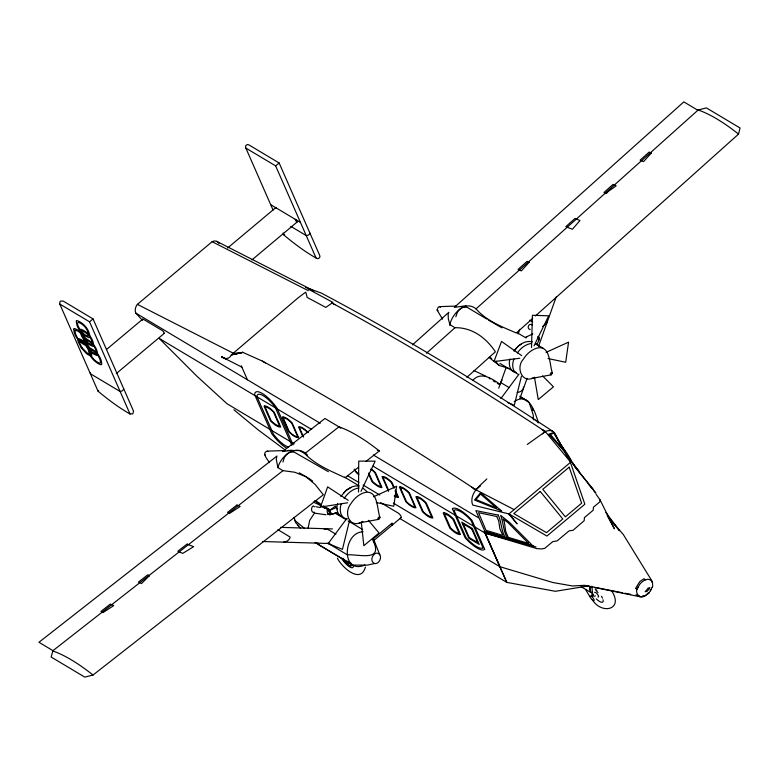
<?xml version="1.0" encoding="UTF-8"?>
<svg xmlns="http://www.w3.org/2000/svg" width="779" height="779" viewBox="0 0 779 779"><rect width="100%" height="100%" fill="white"/><g stroke="black" fill="none" stroke-linecap="round" stroke-linejoin="round"><path stroke-width="1.17" d="M358.515 492.007L358.729 461.129L375.147 461.158L361.008 491.364M531.512 347.58L532.417 315.281L548.708 315.816L534.034 345.818M308.056 528.337L309.682 520.391L314.687 512.796M596.081 494.256L600.034 499.826L599.84 501.851L593.442 507.207L593.209 510.216L584.454 517.548L584.143 520.742L573.062 530.285L569.108 530.859L557.141 540.879L552.739 541.648L544.794 548.309L541.639 548.961L536.76 548.611L485.132 533.109L474.898 526.994M533.362 419.764L533.255 415.061L529.136 402.344L521.949 398.05M538.941 338.232L538.601 336.333M282.972 462.064L284.257 457.643A8.978 6.281 -59.1 0 1 290.801 451.927L294.306 452.171L328.368 471.704M652.432 587.434L652.783 585.535M273.078 210.106L245.862 148.088C244.421 145.77 247.313 143.414 249.338 145.167L279.125 162.967L319.585 255.132C321.006 257.44 318.124 259.777 316.099 258.053A136.685 43.546 50 0 1 284.092 235.19L284.617 234.518M455.851 316.79L457.312 312.389A8.978 6.281 -59.1 0 1 464.002 307.014L467.439 307.481L486.865 319.088M349.605 520.197L342.439 549.37L328.183 543.586L346.645 518.726M521.404 376.335L514.296 405.236L507.781 402.597M52.962 650.66L51.132 657.018L84.775 677.117L93.022 675.033L323.343 494.772L315.076 484.392L305.757 476.621L294.715 472.23L282.972 470.652L277.899 467.614L276.263 459.298L276.944 456.036L38.95 642.286L52.962 650.66L282.972 470.652M535.426 315.953L738.531 134.105L740.05 127.999L706.407 107.901L698.159 109.995L476.008 308.883C465.141 299.526 451.469 314.531 449.746 325.301M365.409 567.063C360.687 584.669 341.514 566.849 337.395 558.202M325.408 508.453L326.479 507.82L329.614 510.342L331.007 512.913L330.199 514.676M277.899 467.614C280.976 455.598 296.4 443.368 307.384 454.955M337.628 503.487C336.051 508.112 336.918 514.491 341.932 516.565L335.749 512.864M341.504 503.448C338.972 508.921 339.926 518.347 347.327 518.902M510.07 358.983C508.074 364.124 510.021 372.06 516.448 372.411M513.945 358.944C511.939 364.007 511.861 371.564 517.704 374.037M80.11 329.692C80.023 336.684 86.294 344.182 92.857 346.314L93.616 345.876C93.733 338.875 87.443 331.367 80.88 329.235L80.12 329.673L78.046 326.109L77.374 323.402L78.231 322.233C83.557 323.967 88.65 330.062 88.563 335.73L87.005 335.973L84.395 334.395L80.071 329.634M327.014 508.005L327.316 512.368L328.865 514.529M498.735 388.176L505.98 367.902M518.132 333.928L519.749 329.39M519.944 398.351L527.11 378.292M538.455 346.587L556.216 296.906M652.627 584.659C653.338 580.54 648.703 577.989 645.275 579.946A12.104 8.433 -59 0 0 639.471 584.698L637.125 589.177L635.537 588.447L639.783 581.601L644.058 578.7L645.246 579.897M638.089 586.918C633.502 592.751 640.357 600.463 646.19 595.01M651.614 588.398L652.227 586.879M536.867 344.639L539.37 339.401L537.87 337.2M514.111 509.612L475.862 489.777A2489.47 793.149 50 0 0 262.289 361.067L242.853 352.371L231.46 354.815C229.601 358.905 225.55 359.713 221.674 356.85L225.978 359.109M326.167 508.054L325.875 508.521L326.167 508.054L325.028 507.947M98.008 391.136L59.769 304.034L59.856 301.979L60.762 301.025L63.255 301.113L93.042 318.903L133.501 411.069L132.868 413.815L130.015 413.99A136.685 43.546 50 0 1 98.008 391.136L98.66 390.386M532.758 333.87L526.137 337.054L526.088 337.979L516.828 332.467M566.606 455.803L566.255 454.157L562.72 449.464L548.776 434.146L553.869 432.54L566.927 455.326M514.267 350.881C518.006 345.029 525.202 339.975 532.388 341.845M340.812 496.476L346.09 490.41L350.998 487.586M344.133 498.463C347.531 493.36 352.702 488.715 359.002 487.985M513.936 351.027L518.532 345.905L521.472 344.026M517.256 353.014C520.567 348.31 525.562 344.152 531.444 343.481M500.907 398.536L519.038 374.105M649.063 592.381L647.028 594.416M502.153 380.094L501.121 381.486L501.218 382.859L509.174 387.611M343.529 493.136C347.21 488.793 352.994 484.947 358.915 486.174M149.432 575.632L141.564 583.52L138.448 582.098L147.825 574.766L149.529 575.856M486.865 478.9C480.614 485.249 471.032 491.637 471.908 501.793A13.808 9.007 -56.8 0 0 472.834 505.104L508.969 513.916L546.907 536.04L584.863 504.217L570.423 462.424M532.505 334.103L532.388 334.619M539.419 338.894L538.192 336.703M316.099 258.053L275.639 165.878L279.125 162.967M130.015 413.99L89.556 321.824L93.042 318.903M472.736 380.522C480.672 370.833 492.708 378.925 500.254 384.563M324.57 508.336L325.817 507.665M329.624 514.705L329.994 513.322L328.709 510.936M331.143 513.653L329.721 513.867M412.451 344.883L448.821 312.311L448.159 314.463L448.334 318.942L449.921 324.668L454.994 327.706C472.152 327.316 486.291 338.018 495.366 351.816L466.855 377.348M566.012 226.504L575.048 218.412L579.966 220.525L572.438 229.24L566.177 226.864M426.483 353.228L454.994 327.706M532.709 318.387L516.38 333.003C501.929 326.771 486.68 321.026 476.008 308.883M314.18 512.056L313.324 512.543C310.879 511.667 310.977 506.886 313.304 505.892L314.531 506.808M142.265 320.169L135.858 313.139A7.508 5.696 -63 0 1 137.367 304.365L212.141 241.694A7.508 5.696 -63 0 1 218.198 242.425M106.762 349.274L142.703 319.156M227.634 247.985L275.552 207.837M116.285 373.569L164.203 333.412M251.899 259.933L297.042 222.093M373.832 540.48L401.156 517.587M480.497 485.901L475.862 489.777L473.71 488.657M542.535 433.913L545.319 431.576A13.837 9.036 -56.8 0 1 555.904 435.5L570.676 462.2L508.969 513.916L517.12 523.878L508.96 513.926M400.172 518.707L506.759 582.38L555.408 591.29L588.797 585.876M647.573 593.686L648.255 593.131M646.852 594.465L648.196 593.374M187.203 543.937L177.836 551.269L182.744 553.382L193.63 546.673L187.359 544.297M288.084 450.428L299.681 450.564L304.764 453.602L338.943 426.843A128.068 40.8 50 0 1 379.315 450.963L366.023 461.363M358.428 467.312L345.136 477.712C330.841 471.061 315.923 465.141 304.764 453.602M527.256 444.478L545.319 431.576L570.676 462.2M605.614 193.358L616.15 185.821L613.034 184.399L603.998 192.491L605.711 193.591L607.63 192.423M514.169 401.672C528.941 391.37 535.358 412.763 538.445 422.909L537.14 421.011L535.124 420.378M645.431 595.429L646.375 594.952M542.535 326.508L546.537 323.48L546.858 321.435M324.181 529.438L326.985 528.863L335.924 534.209M546.06 352.371L568.573 342.147L565.69 362.284L548.065 358.525M373.511 496.798L396.608 486.3L393.755 506.253L376.296 502.523M531.668 378.428L551.191 374.826L552.447 373.073C549.283 364.815 550.753 344.23 536.468 348.232C530.84 350.092 526.37 354.348 523.264 359.294C515.435 367.659 522.407 384.787 534.413 377.26M359.216 522.933L378.75 519.34L380.006 517.577C376.841 509.32 378.312 488.735 364.017 492.737C358.398 494.607 353.919 498.852 350.823 503.799C343.091 513.254 349.956 529.671 362.887 521.375M337.112 508.96L336.353 507.548L329.332 510.537L326.976 508.395L324.911 508.035M364.884 565.018C340.764 575.253 342.711 532.076 363.102 531.823M374.212 563.616L367.269 565.116L352.984 565.106L314.959 542.398M137.367 304.355L233.69 353.432L242.853 352.371L231.256 354.942L297.451 298.386A142.08 80.743 -26.5 0 1 305.748 292.135L307.208 297.442L325.807 307.413L332.964 302.418L308.357 289.184M231.538 354.766L242.853 352.371M347.609 502.786L320.461 507.08L327.647 486.885L348.213 500.313M81.269 347.853L86.596 353.724L89.819 355.672L91.737 355.37C91.854 348.379 85.563 340.861 79 338.729L77.939 340.16L78.124 341.64L81.269 347.853L81.97 347.736L87.686 353.5L90.461 353.841C90.549 348.164 85.456 342.078 80.13 340.345L79.419 342.702L81.97 347.736M456.436 306.059L439.56 306.644L438.178 307.228L437.107 310.071L442.55 319.166M551.191 374.826C549.117 374.991 551.259 371.359 552.389 372.829M285.757 450.505L267.119 451.148C261.072 453.008 268.044 459.941 269.505 462.658M378.75 519.34C376.676 519.496 378.808 515.864 379.948 517.334M330.092 514.5L330.724 513.098M328.251 514.228L330.325 514.598L337.103 512.816L329.809 514.676L327.384 514.13M519.807 358.243L493.964 361.592L501.53 341.455L521.638 355.613M291.58 450.311L282.621 451.586L324.931 418.479L338.943 426.843A162.431 51.755 50 0 0 340.774 428.216M466.066 305.728L454.303 307.403L683.826 101.883L697.838 110.248M642.685 595.818L645.178 595.633M526.137 337.054L526.682 337.034M642.071 596.724L640.221 596.704L635.956 594.65M280.732 527.373L332.458 528.912M262.474 541.512L329.877 543.518M325.992 514.763L315.242 513.234M538.562 339.8L539.419 338.933L537.977 337.083M439.56 306.644L440.495 307.228M438.051 310.655L437.107 310.071M267.119 451.148L267.84 451.421M319.896 507.538L315.816 506.671M499.787 566.674L552.798 582.507L572.409 585.974L584.581 585.311L622.538 592.77M624.875 593.218L630.708 594.328M594.523 587.444L640.182 596.821M315.203 542.651L318.601 543.518M485.132 533.109L536.03 546.946L484.334 531.288L506.798 582.351M517.12 392.353C519.866 392.616 523.235 390.182 523.634 387.426L523.371 387.114M283.614 542.028C286.36 542.281 289.739 539.847 290.139 537.091L277.947 529.662M509.028 368.448L499.378 365.526L488.92 357.405M305.475 287.412L321.279 293.05C400.737 335.243 477.761 381.905 552.866 431.391M650.368 152.762L651.312 153.112L643.493 161.652L640.134 160.143L649.17 152.051L650.991 153.229M102.195 612.128L103.14 612.479L113.724 605.595L110.355 604.085L100.988 611.418L102.818 612.596M500.955 510.742L501.608 510.995L480.575 492.698L474.567 500.03L501.627 511.005M530.236 329.614C526 328.621 529.116 321.99 532.417 325.164M473.963 370.59L485.833 376.179M313.353 502.066L321.006 505.668M343.149 558.339C341.562 557.988 344.63 561.464 344.337 559.712M223.846 357.912L221.674 356.85L241.88 367.143L247.42 379.782M299.233 472.795L309.282 478.666A108.096 68.581 83.5 0 1 312.622 481.071M216.679 241.334L314.044 290.937M212.141 241.694L308.27 290.664M488.375 320.023L494.441 323.509A108.096 12.542 24.6 0 0 501.949 327.842M543.206 430.388L545.319 431.576L542.194 429.696M473.759 488.589L475.862 489.777L471.694 487.264M245.862 148.088L275.639 165.878M529.671 320.15L532.651 321.922M543.07 348.232L535.709 343.831L538.201 345.389M270.673 204.634L300.46 222.424M290.83 226.368L306.235 235.57A2.668 1.704 -23.7 0 0 308.893 234.664A2.668 1.704 -23.7 0 0 309.721 232.648M489.64 357.279L491.705 358.506M499.943 363.433L514.374 372.05M519.778 396.219L527.996 401.136M493.175 380.863L495.23 382.09M497.284 383.317L499.339 384.544M135.858 313.139L320.247 423.279M373.307 454.975L478.384 517.733M581.153 586.714L590.404 592.244L589.421 586.451M159.257 338.446L311.688 429.502M373.053 466.154L455.209 515.231M456.552 516.039L473.554 526.185M294.219 443.884L227.001 403.726L196.902 376.199L160.016 339.264M347.434 475.667L358.915 482.522M363.092 485.015L379.782 494.996M393.356 503.098L499.894 566.732L484.334 531.288L506.759 582.38M59.769 304.034L89.556 321.824M344.484 477.118L358.915 485.736M380.688 502.601L398.166 513.04A3.116 0.993 50 0 1 400.903 516.078A3.116 0.993 50 0 1 400.552 517.636M285.377 450.145L258.316 430.008L233.914 409.793M315.135 500.556L320.286 503.633M334.834 512.942L346.139 519.7M348.194 520.927L362.576 529.516M327.725 543.099L347.249 554.765C360.434 554.346 384.135 561.99 372.489 539.496L392.061 523.099L392.343 523.654A3.116 0.993 50 0 1 391.399 524.705M318.105 544.385L350.618 563.811M543.226 430.329L545.319 431.576A2489.47 793.149 50 0 0 331.737 302.865L334.863 304.745M262.289 361.067L265.415 362.946M363.267 488.345L366.89 491.559M265.201 455.092L264.665 454.576M294.141 517.344L295.562 522.543L298.863 525.922M326.859 508.492L330.306 512.378M314.94 500.78L324.385 508.132M304.706 528.6L294.657 520.197M499.378 365.526L497.314 363.764L496.019 361.203M328.446 508.648L329.897 510.118M542.583 375.906L553.46 386.812L538.25 399.559L534.511 377.464M308.25 432.627L306.975 431.362A12.912 4.119 50 0 0 299.243 426.736L298.581 426.853L302.671 436.182M297.335 524.88L300.655 528.386M488.949 377.815L490.088 379.022M595.993 590.443L598.048 592.615M592.137 599.431C601.057 614.748 623.755 610.23 612.012 591.358M343.958 559.4L343.529 558.894M537.627 337.453L539.126 339.654M588.369 484.119L593.131 489.387L574.629 466.339M593.54 490.507L595.896 493.107L576.324 468.559M572.049 462.375L575.827 467.595M573.052 463.729L577.132 469.309M573.169 464.109L578.69 470.477L579.537 472.395M609.499 518.639L623.249 534.423L651.984 581.027M368.399 520.323L379.042 532.972L363.832 545.719L361.3 522.164M611.817 521.55L619.509 530.703L605.858 512.416M651.76 581.718L652.5 582.692M379.821 554.823C376.062 549.575 369.674 557.657 372.557 561.912C376.325 567.151 382.713 559.079 379.821 554.823L373.803 539.759M561.201 445.023L569.098 456.562L570.978 460.856M564.113 449.804L570.101 459.629M336.353 507.548L335.379 506.146L329.332 510.537L330.676 513.867M589.499 596.11L585.613 589.567M348.778 562.029L349.031 563.1L347.405 561.211M575.584 467.643L569.4 457.779L571.182 460.467M572.409 462.356L574.074 465.345M607.192 515.581L614.417 528.795L600.034 499.826M591.475 595.419L591.758 595.954M555.924 435.48L557.813 439.784M295.981 221.08L295.192 219.269A1.928 0.613 50 0 1 296.974 221.343A1.928 0.613 50 0 1 296.38 221.986M283.137 233.018L284.092 235.19M394.369 487.878L392.061 482.61L390.668 481.227A13.194 4.207 50 0 0 382.771 476.505L382.051 476.631L388.517 491.374M395.294 489.981L398.527 497.353L397.709 497.372A14.704 4.684 50 0 1 394.262 496.057M393.765 487.888L391.457 482.639A11.841 3.768 50 0 0 383.112 477.654L388.643 490.254M395.138 491.033L397.446 496.281A13.35 4.255 50 0 1 394.563 495.502M368.808 472.98L372.498 481.383A13.35 4.255 50 0 0 380.843 486.369L374.855 472.726A11.841 3.768 50 0 0 370.775 469.201M368.642 474.06L371.885 481.461L373.326 482.834A14.772 4.703 50 0 0 381.135 487.498L381.973 487.479L375.478 472.687L374.066 471.276A13.253 4.226 50 0 0 371.31 468.9M354.786 469.26L355.711 471.353A13.35 4.255 50 0 0 358.944 474.138M354.133 469.318L356.548 472.853A14.869 4.732 50 0 0 358.359 474.411M303.567 437.116L299.418 427.671A11.841 3.768 50 0 1 307.773 432.657M293.089 444.819L276.925 407.992A20.322 6.475 50 0 0 262.338 393.492A20.322 6.475 50 0 0 254.655 394.69L271.783 433.708A20.829 6.641 50 0 0 286.185 447.808M291.765 445.13L275.23 407.466L273.76 405.479A17.089 5.443 50 0 0 257.07 395.518L256.914 396.521L273.448 434.185L274.88 436.065A17.605 5.609 50 0 0 288.581 447.01M373.677 539.506L374.68 543.576M323.723 505.746L324.424 507.587M532.291 407.378L532.953 410.514M591.826 586.266L592.838 595.701M218.607 242.931A7.508 5.696 -63 0 1 218.948 243.506M241.87 367.152A7.508 5.696 -63 0 1 241.422 365.828M142.781 319.906A1.928 0.613 50 0 1 143.365 319.263L162.344 330.598A1.928 0.613 50 0 1 164.126 332.662A1.928 0.613 50 0 1 163.541 333.315M123.627 388.594A2.97 1.899 -23.7 0 1 120.141 391.506L90.364 373.716A2.97 1.899 -23.7 0 1 90.578 372.752M275.503 208.256A1.928 0.613 50 0 1 276.214 207.935M379.315 450.963A162.431 51.755 50 0 1 377.318 450.135M353.179 565.262A9.689 3.087 50 0 1 349.703 566.937A9.689 3.087 50 0 1 341.728 558.485M351.514 563.938A7.206 2.298 50 0 1 348.924 565.194M347.707 564.347A7.206 2.298 50 0 1 343.977 560.393M350.813 562.925A7.206 2.298 50 0 1 349.216 565.71A7.206 2.298 50 0 1 342.731 559.118M52.651 650.913A128.068 40.8 50 0 1 93.022 675.033M698.159 109.995A128.068 40.8 50 0 1 738.531 134.105M603.063 599.801A9.689 3.087 50 0 1 596.217 598.817M592.936 595.029A9.689 3.087 50 0 1 592.089 587.132M595.156 588.953A9.689 3.087 50 0 1 596.889 590.482M601.485 596.266A9.689 3.087 50 0 1 602.479 598.155M595.137 595.555A1.159 0.983 -6.1 0 1 594.601 596.441M593.209 596.373A1.159 0.983 -6.1 0 1 592.887 595.954M594.591 592.381A2.999 0.954 50 0 1 597.668 594.523A2.999 0.954 50 0 1 597.931 596.977M592.79 595.857A1.217 0.652 -27.6 0 1 592.498 595.964M591.602 595.838A1.217 0.652 -27.6 0 1 591.952 594.883A1.217 0.652 -27.6 0 1 593.316 594.406M73.791 329.03C73.674 336.022 79.964 343.529 86.527 345.672L87.287 345.233C87.394 338.232 81.113 330.724 74.55 328.582L73.791 329.03M76.342 321.065C76.225 328.056 82.516 335.574 89.079 337.706L89.838 337.268C89.955 330.267 83.665 322.759 77.102 320.627L76.342 321.065M75.066 330.559C74.979 336.236 80.071 342.322 85.398 344.055L86.011 343.695C86.099 338.028 81.006 331.932 75.68 330.199L75.066 330.559M81.396 331.202C81.308 336.879 86.401 342.964 91.727 344.698L92.341 344.347C92.428 338.67 87.336 332.575 82.009 330.851L81.396 331.202M84.142 338.826C84.025 345.818 90.315 353.335 96.878 355.467L97.638 355.029C97.745 348.028 91.464 340.52 84.892 338.388L84.142 338.826M85.417 340.355C85.32 346.032 90.422 352.118 95.739 353.851L96.362 353.5C96.45 347.823 91.347 341.728 86.031 339.995L85.417 340.355M88.241 348.164C88.124 355.166 94.415 362.673 100.978 364.806L101.737 364.368C101.845 357.366 95.564 349.859 88.991 347.726L88.241 348.164M89.517 349.693C89.517 355.38 94.502 361.534 99.858 363.296L100.481 362.936C100.549 357.249 95.457 351.105 90.13 349.343L89.517 349.693M649.267 588.739L647.018 591.427L645.187 591.738L648.128 588.116L649.92 587.775L649.267 588.739M346.47 562.935L348.155 564.882L346.577 562.886M346.937 562.545L348.622 564.493L346.937 562.545M475.988 499.573L496.554 507.966L480.497 494.061L475.988 499.573M651.302 589.158L649.929 591.388L651.312 589.167M529.136 262.357L521.307 270.888L518.074 269.427L527.11 261.335L529.136 262.357M540.227 491.452L513.819 513.575L546.507 532.641L562.798 518.989L540.227 491.452M569.186 467.176L542.778 489.309L565.35 516.847L581.64 503.195L569.186 467.176M649.043 592.887L647.7 593.725L649.043 592.887M236.913 505.045L227.546 512.378L229.571 513.39L240.136 506.496L236.913 505.045M483.038 547.803L482.552 548.085A21.364 6.807 50 0 1 467.225 538.932L466.037 537.646L454.001 510.226L454.508 509.972A21.978 7.001 50 0 1 469.844 519.135L471.003 520.382L483.038 547.803M550.276 434.331L563.918 450.418L553.927 433.241L550.276 434.331M264.792 405.976L264.042 406.112L270.556 420.952L272.027 422.354A14.83 4.723 50 0 0 279.865 427.038L280.713 427.019L274.198 412.179L272.767 410.737A13.321 4.246 50 0 0 264.792 405.976M283.05 417.008L282.358 417.135L288.775 431.751L290.119 433.027A14.548 4.635 50 0 0 297.812 437.623L298.591 437.613L292.174 422.997L290.859 421.673A13.039 4.158 50 0 0 283.05 417.008M400.163 486.885L399.432 487.021L405.908 501.764L407.329 503.117A14.713 4.693 50 0 0 415.11 507.772L415.937 507.752L409.462 493L408.069 491.617A13.204 4.207 50 0 0 400.163 486.885M416.677 496.613L415.889 496.759L422.471 511.754L424.029 513.234A15.025 4.791 50 0 0 431.975 517.986L432.871 517.967L426.288 502.971L424.769 501.452A13.516 4.304 50 0 0 416.677 496.613M444.03 512.874L443.212 513.02L449.853 528.162L451.489 529.72A15.2 4.84 50 0 0 459.522 534.521L460.467 534.501L453.826 519.359L452.229 517.772A13.691 4.362 50 0 0 444.03 512.874M498.248 515.094L475.852 510.596L484.937 531.463L505.376 537.607C500.985 530.694 501.686 522.261 498.248 515.094M496.768 516.526L478.559 512.679L486.038 530.353L502.825 535.397L499.845 528.61L498.716 520.956L496.768 516.526M528.61 543.45L508.278 537.344L505.756 531.609L504.315 521.852L503.068 518.999L507.742 522.388L528.61 543.45M532.924 545.884L507.411 538.221C503.273 531.161 503.458 522.767 500.673 515.386L509.856 522.728L532.924 545.884M472.21 528.405L461.733 522.144L468.773 538.182L479.251 544.433L472.21 528.405M471.714 528.951L463.232 523.887L469.27 537.627L477.751 542.69L471.714 528.951M484.704 549.331L472.016 520.43A24.168 7.702 50 0 0 452.336 508.677L465.014 537.578A23.555 7.508 50 0 0 484.704 549.331M458.997 533.05L453.008 519.408A11.841 3.768 50 0 0 444.653 514.422L450.642 528.065A13.35 4.255 50 0 0 458.997 533.05M431.537 516.652L425.548 503A11.841 3.768 50 0 0 417.203 498.015L423.192 511.667A13.35 4.255 50 0 0 431.537 516.652M414.847 506.681L408.858 493.029A11.841 3.768 50 0 0 400.503 488.043L406.492 501.695A13.35 4.255 50 0 0 414.847 506.681M297.636 436.668L291.648 423.026A11.841 3.768 50 0 0 283.303 418.041L289.291 431.683A13.35 4.255 50 0 0 297.636 436.668M279.534 425.85L273.546 412.208A11.841 3.768 50 0 0 265.201 407.222L271.189 420.864A13.35 4.255 50 0 0 279.534 425.85M590.297 597.269A2.999 0.954 50 0 0 593.861 600.726A2.999 0.954 50 0 0 592.235 597.055A2.999 0.954 50 0 0 590.297 597.269"/></g></svg>
